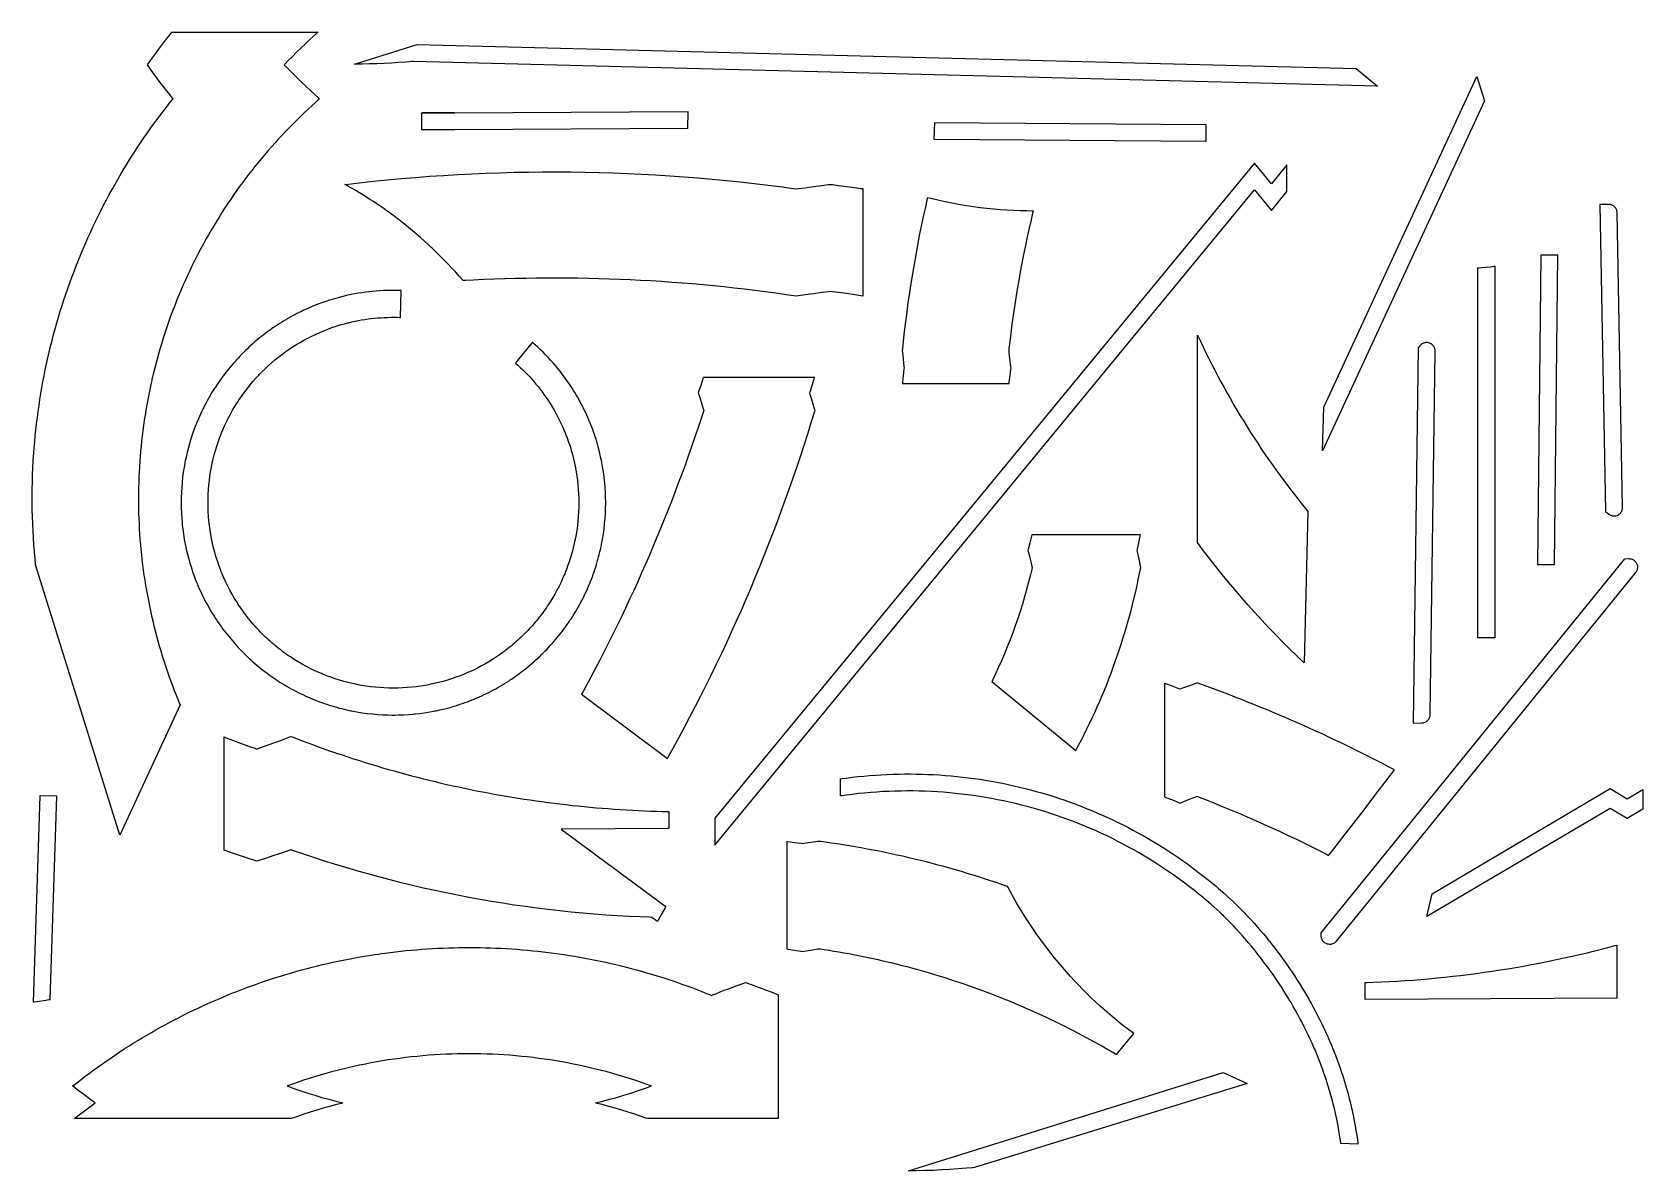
# Model space of a CAD drawing. Extents: x 0 to 1075, y 0 to 1633.
# Drawn here: x 0 to 1074, y 0 to 759 of the extents above; entities that cross this region are included whole.
import ezdxf

# ---------------------------------------------------------------- set-up
doc = ezdxf.new("R2010")
doc.units = 0
doc.layers.get('0').update_dxf_attribs({"linetype": 'CONTINUOUS'})

msp = doc.modelspace()

# ---------------------------------------------------------------- linework, layer by layer
at = {"color": 0}
for points in [[(190.725, 759.376), (189.992, 758.728), (187.806, 756.769), (184.914, 754.131), (182.053, 751.46), (179.222, 748.758), (176.421, 746.026), (173.649, 743.262), (170.908, 740.468), (168.872, 738.353), (168.199, 737.643), (168.903, 736.901), (171.033, 734.69), (173.901, 731.771), (176.803, 728.885), (179.737, 726.032), (182.704, 723.214), (185.704, 720.431), (188.736, 717.681), (191.031, 715.64), (191.8, 714.967), (191.143, 714.392), (189.186, 712.654), (186.597, 710.319), (184.033, 707.96), (181.494, 705.578), (178.982, 703.172), (176.493, 700.744), (174.031, 698.293), (171.594, 695.819), (169.183, 693.322), (166.797, 690.804), (164.439, 688.264), (162.106, 685.703), (159.799, 683.119), (157.518, 680.514), (155.264, 677.889), (153.036, 675.243), (150.836, 672.575), (148.661, 669.887), (146.515, 667.181), (144.396, 664.453), (142.303, 661.706), (140.237, 658.938), (138.201, 656.151), (136.191, 653.346), (134.209, 650.522), (132.255, 647.679), (130.329, 644.817), (128.431, 641.938), (126.561, 639.039), (124.72, 636.124), (122.907, 633.19), (121.123, 630.239), (119.368, 627.271), (117.642, 624.286), (115.945, 621.285), (114.277, 618.265), (112.638, 615.231), (111.029, 612.181), (109.449, 609.113), (107.899, 606.031), (106.379, 602.932), (104.889, 599.818), (103.428, 596.69), (101.998, 593.547), (100.599, 590.389), (99.2294, 587.215), (97.8908, 584.029), (96.5828, 580.828), (95.3057, 577.614), (94.0596, 574.385), (92.8444, 571.143), (91.6607, 567.889), (90.5081, 564.621), (89.3871, 561.34), (88.2976, 558.047), (87.2399, 554.742), (86.214, 551.425), (85.22, 548.094), (84.2582, 544.754), (83.3286, 541.401), (82.4315, 538.037), (81.5667, 534.662), (80.7346, 531.276), (80.131, 528.731), (79.9353, 527.881), (79.7396, 527.031), (79.1693, 524.476), (78.4375, 521.068), (77.7397, 517.654), (77.0761, 514.238), (76.4464, 510.815), (75.8507, 507.39), (75.289, 503.961), (74.7613, 500.529), (74.2675, 497.093), (73.8076, 493.656), (73.3817, 490.215), (72.9896, 486.772), (72.6313, 483.328), (72.3069, 479.881), (72.0162, 476.432), (71.7594, 472.983), (71.5365, 469.532), (71.3472, 466.081), (71.1915, 462.629), (71.0697, 459.176), (70.9815, 455.725), (70.9271, 452.272), (70.9063, 448.821), (70.9189, 445.369), (70.9653, 441.919), (71.0451, 438.471), (71.1586, 435.024), (71.3057, 431.578), (71.4861, 428.133), (71.7001, 424.692), (71.9476, 421.251), (72.2286, 417.815), (72.5429, 414.382), (72.8907, 410.951), (73.2718, 407.524), (73.6864, 404.1), (74.1342, 400.681), (74.6154, 397.264), (75.1299, 393.853), (75.6776, 390.446), (76.2586, 387.044), (76.8728, 383.647), (77.5203, 380.257), (78.201, 376.871), (78.9147, 373.49), (79.6617, 370.117), (80.4418, 366.75), (81.255, 363.389), (82.1013, 360.035), (82.9806, 356.688), (83.8929, 353.349), (84.8383, 350.017), (85.8167, 346.693), (86.8282, 343.376), (87.8725, 340.069), (88.9497, 336.769), (90.0599, 333.479), (91.2029, 330.199), (92.3789, 326.926), (93.5876, 323.664), (94.8293, 320.411), (96.1038, 317.169), (97.411, 313.938), (98.4119, 311.519), (98.751, 310.715), (58.5781, 223.888), (2.4127, 403.543), (2.2896, 404.703), (1.9459, 408.186), (1.5301, 412.833), (1.1654, 417.483), (0.8518, 422.136), (0.5892, 426.793), (0.3778, 431.451), (0.2175, 436.111), (0.1083, 440.772), (0.0502, 445.435), (0.0433, 450.097), (0.0875, 454.76), (0.1828, 459.422), (0.3293, 464.085), (0.5269, 468.744), (0.7757, 473.404), (0.9943, 476.897), (1.0757, 478.061), (1.1466, 479.075), (1.3788, 482.117), (1.7205, 486.168), (2.1005, 490.211), (2.5189, 494.25), (2.9756, 498.281), (3.4703, 502.304), (4.0031, 506.321), (4.5737, 510.331), (5.1822, 514.331), (5.8284, 518.325), (6.5123, 522.31), (7.2337, 526.286), (7.9925, 530.253), (8.7885, 534.213), (9.6219, 538.161), (10.4923, 542.101), (11.3997, 546.031), (12.3441, 549.95), (13.3254, 553.86), (14.3432, 557.758), (15.3978, 561.646), (16.4889, 565.524), (17.6164, 569.389), (18.7803, 573.243), (19.9803, 577.085), (21.2165, 580.915), (22.4886, 584.732), (23.7968, 588.537), (25.1407, 592.329), (26.5204, 596.108), (27.9357, 599.874), (29.3865, 603.626), (30.8728, 607.364), (32.3943, 611.088), (33.9511, 614.797), (35.5431, 618.493), (37.17, 622.172), (38.8319, 625.838), (40.5286, 629.486), (42.2601, 633.121), (44.0261, 636.738), (45.8268, 640.339), (47.6618, 643.925), (49.5311, 647.493), (51.4347, 651.044), (53.3725, 654.579), (55.3443, 658.096), (57.35, 661.594), (59.3894, 665.076), (61.4626, 668.539), (63.5696, 671.983), (65.71, 675.41), (67.8837, 678.817), (70.091, 682.204), (72.3314, 685.572), (74.6049, 688.921), (76.9115, 692.249), (79.251, 695.557), (81.6233, 698.844), (84.0283, 702.111), (86.4661, 705.357), (88.9364, 708.582), (91.439, 711.785), (93.3365, 714.174), (93.974, 714.967), (93.4182, 715.657), (91.7624, 717.739), (89.5742, 720.528), (87.4092, 723.336), (85.2679, 726.162), (83.1501, 729.007), (81.0561, 731.868), (78.9861, 734.747), (77.4485, 736.917), (76.94, 737.643), (77.4267, 738.339), (78.8982, 740.417), (80.8785, 743.174), (82.8804, 745.915), (84.9044, 748.639), (86.95, 751.349), (89.0171, 754.04), (91.1058, 756.717), (92.6858, 758.713), (93.216, 759.376), (190.725, 759.376)], [(256.838, 751.157), (883.215, 735.143), (897.429, 723.438), (254.432, 739.876), (253.207, 739.765), (249.532, 739.458), (244.629, 739.097), (239.722, 738.794), (234.813, 738.547), (229.9, 738.356), (224.986, 738.222), (220.069, 738.146), (216.382, 738.124), (215.153, 738.125), (256.838, 751.157)], [(861.811, 509.349), (963.796, 729.774), (968.793, 713.574), (860.79, 480.139), (861.811, 509.349)], [(270.519, 694.331), (260.007, 694.276), (260.007, 705.615), (270.401, 705.669), (281.74, 705.611), (281.794, 705.611), (281.794, 705.611), (437.394, 706.419), (437.272, 695.079), (281.794, 694.272), (281.794, 694.271), (270.401, 694.331), (270.519, 694.331)], [(281.681, 705.611), (270.342, 705.669), (270.401, 705.669), (260.067, 705.615)], [(602.182, 699.113), (782.918, 697.758), (782.918, 686.419), (601.803, 687.776), (602.182, 699.113)], [(554.246, 583.439), (552.889, 583.643), (548.818, 584.238), (543.386, 585.007), (537.951, 585.75), (533.874, 586.29), (532.512, 586.465), (531.093, 586.282), (526.838, 585.718), (521.165, 584.942), (515.499, 584.135), (511.251, 583.511), (509.836, 583.297), (508.111, 583.557), (502.936, 584.313), (496.032, 585.283), (489.122, 586.21), (482.207, 587.092), (475.289, 587.929), (468.365, 588.722), (461.438, 589.471), (454.506, 590.175), (447.569, 590.835), (440.631, 591.45), (433.688, 592.019), (426.742, 592.546), (419.793, 593.028), (412.842, 593.464), (405.888, 593.856), (398.931, 594.204), (391.972, 594.507), (385.013, 594.765), (378.05, 594.979), (371.086, 595.149), (364.122, 595.272), (357.157, 595.353), (350.19, 595.387), (343.224, 595.378), (336.256, 595.324), (329.289, 595.225), (322.321, 595.082), (315.354, 594.893), (308.388, 594.66), (301.421, 594.383), (294.456, 594.06), (289.233, 593.79), (287.492, 593.693), (286.883, 594.401), (285.042, 596.508), (282.554, 599.292), (280.032, 602.042), (277.475, 604.758), (274.883, 607.443), (272.257, 610.094), (269.597, 612.713), (267.581, 614.654), (266.903, 615.294), (266.268, 615.896), (264.35, 617.682), (261.767, 620.039), (259.156, 622.363), (256.517, 624.654), (253.85, 626.914), (251.156, 629.139), (248.433, 631.333), (246.375, 632.957), (245.685, 633.493), (245.138, 633.917), (243.486, 635.181), (241.274, 636.846), (239.044, 638.49), (236.799, 640.113), (234.539, 641.713), (232.263, 643.29), (229.972, 644.846), (227.667, 646.378), (225.346, 647.889), (223.01, 649.376), (220.661, 650.842), (218.296, 652.283), (215.918, 653.703), (213.525, 655.099), (211.119, 656.471), (209.306, 657.486), (208.699, 657.821), (211.044, 658.106), (218.085, 658.921), (227.476, 659.944), (236.875, 660.892), (246.278, 661.761), (255.686, 662.554), (265.097, 663.269), (274.514, 663.908), (283.935, 664.471), (293.357, 664.957), (302.782, 665.365), (312.21, 665.696), (321.639, 665.951), (331.069, 666.129), (340.5, 666.231), (349.932, 666.254), (359.362, 666.201), (368.793, 666.072), (378.222, 665.865), (387.649, 665.582), (397.074, 665.222), (406.496, 664.786), (415.915, 664.272), (425.332, 663.682), (434.743, 663.014), (444.15, 662.271), (453.553, 661.45), (462.95, 660.551), (472.34, 659.578), (481.725, 658.526), (491.103, 657.399), (500.474, 656.193), (507.496, 655.242), (509.836, 654.911), (511.251, 655.111), (515.5, 655.696), (521.167, 656.453), (526.838, 657.181), (531.094, 657.71), (532.512, 657.882), (533.872, 657.717), (537.951, 657.211), (543.386, 656.514), (548.817, 655.792), (552.889, 655.235), (554.246, 655.044), (554.246, 583.439)], [(837.136, 670.933), (826.743, 658.313), (815.404, 672.081), (455.521, 235.079), (455.521, 217.242), (815.404, 654.244), (826.743, 640.475), (837.136, 653.097), (837.136, 670.933)], [(651.806, 525.196), (651.901, 526.063), (652.399, 530.394), (652.921, 534.724), (653.029, 535.589), (652.911, 536.533), (652.343, 541.256), (651.804, 545.982), (651.701, 546.928), (651.863, 548.399), (652.368, 552.808), (653.082, 558.682), (653.843, 564.55), (654.651, 570.411), (655.507, 576.264), (656.411, 582.111), (657.361, 587.95), (658.358, 593.781), (659.403, 599.603), (660.494, 605.417), (661.632, 611.221), (662.818, 617.018), (664.05, 622.804), (665.329, 628.581), (666.656, 634.347), (667.679, 638.667), (668.028, 640.104), (666.91, 640.106), (663.557, 640.144), (659.089, 640.253), (654.625, 640.431), (650.165, 640.679), (645.711, 640.994), (641.264, 641.381), (636.824, 641.835), (632.39, 642.358), (627.967, 642.95), (623.551, 643.61), (619.147, 644.339), (614.754, 645.136), (610.372, 646.001), (606.003, 646.935), (601.647, 647.936), (598.389, 648.729), (597.307, 649.006), (596.94, 647.429), (595.868, 642.694), (594.481, 636.374), (593.144, 630.042), (591.86, 623.7), (590.626, 617.349), (589.444, 610.988), (588.314, 604.617), (587.233, 598.239), (586.206, 591.851), (585.228, 585.456), (584.303, 579.051), (583.429, 572.642), (582.607, 566.222), (581.838, 559.797), (581.118, 553.365), (580.611, 548.537), (580.451, 546.928), (580.546, 545.982), (581.036, 541.257), (581.554, 536.533), (581.661, 535.589), (581.563, 534.724), (581.086, 530.394), (580.633, 526.063), (580.546, 525.196), (651.806, 525.196)], [(1045.95, 644.574), (1049.69, 439.657), (1051.74, 437.996), (1051.84, 437.91), (1052.18, 437.675), (1052.64, 437.4), (1053.12, 437.169), (1053.62, 436.986), (1054.13, 436.851), (1054.66, 436.765), (1055.2, 436.729), (1055.6, 436.733), (1055.74, 436.743), (1055.87, 436.754), (1056.27, 436.81), (1056.8, 436.925), (1057.31, 437.09), (1057.8, 437.3), (1058.27, 437.557), (1058.71, 437.856), (1059.12, 438.197), (1059.41, 438.479), (1059.5, 438.579), (1059.6, 438.679), (1059.85, 438.996), (1060.15, 439.44), (1060.41, 439.908), (1060.62, 440.399), (1060.78, 440.906), (1060.9, 441.428), (1060.97, 441.96), (1060.98, 442.365), (1060.98, 442.5), (1057.4, 638.931), (1057.4, 639.068), (1057.36, 639.479), (1057.27, 640.017), (1057.13, 640.542), (1056.94, 641.05), (1056.71, 641.539), (1056.43, 642.003), (1056.1, 642.439), (1055.83, 642.749), (1055.73, 642.846), (1055.63, 642.942), (1055.32, 643.214), (1054.88, 643.539), (1054.42, 643.819), (1053.93, 644.053), (1053.42, 644.239), (1052.89, 644.375), (1052.35, 644.461), (1051.94, 644.493), (1051.81, 644.496), (1045.95, 644.574)], [(975.738, 355.429), (964.399, 355.429), (964.399, 602.179), (965.108, 602.236), (967.238, 602.424), (970.074, 602.697), (972.907, 602.999), (975.031, 603.242), (975.738, 603.326), (975.738, 355.429)], [(1015.58, 404.326), (1017.81, 610.779), (1006.47, 610.779), (1004.24, 404.365), (1015.58, 404.326)], [(322.374, 538.786), (322.785, 538.426), (324.008, 537.332), (325.617, 535.85), (327.199, 534.342), (328.751, 532.806), (330.278, 531.243), (331.775, 529.654), (333.244, 528.04), (334.686, 526.4), (336.097, 524.735), (337.479, 523.044), (338.832, 521.331), (340.154, 519.592), (341.446, 517.831), (342.707, 516.044), (343.936, 514.238), (344.84, 512.867), (345.135, 512.407), (345.532, 511.789), (346.693, 509.917), (348.19, 507.39), (349.628, 504.829), (351.003, 502.236), (352.315, 499.611), (353.564, 496.954), (354.75, 494.268), (355.6, 492.235), (355.872, 491.553), (356.144, 490.872), (356.926, 488.821), (357.914, 486.065), (358.836, 483.287), (359.69, 480.49), (360.478, 477.672), (361.199, 474.836), (361.85, 471.983), (362.297, 469.833), (362.435, 469.114), (362.574, 468.387), (362.957, 466.201), (363.41, 463.278), (363.792, 460.346), (364.106, 457.406), (364.35, 454.458), (364.525, 451.507), (364.629, 448.55), (364.665, 446.331), (364.665, 445.592), (364.665, 444.828), (364.628, 442.537), (364.515, 439.487), (364.329, 436.442), (364.069, 433.403), (363.735, 430.369), (363.328, 427.346), (362.846, 424.332), (362.438, 422.078), (362.29, 421.328), (362.143, 420.588), (361.668, 418.371), (360.972, 415.432), (360.206, 412.511), (359.368, 409.61), (358.458, 406.731), (357.478, 403.875), (356.426, 401.043), (355.594, 398.935), (355.306, 398.236), (355.017, 397.536), (354.112, 395.45), (352.851, 392.694), (351.524, 389.971), (350.129, 387.282), (348.668, 384.628), (347.143, 382.011), (345.553, 379.431), (344.321, 377.519), (343.899, 376.889), (343.688, 376.574), (343.046, 375.629), (342.176, 374.381), (341.293, 373.142), (340.394, 371.915), (339.481, 370.7), (338.553, 369.494), (337.61, 368.303), (336.653, 367.121), (335.681, 365.951), (334.694, 364.794), (333.694, 363.65), (332.681, 362.517), (331.651, 361.396), (330.61, 360.287), (329.553, 359.192), (328.753, 358.379), (328.483, 358.11), (328.215, 357.84), (327.401, 357.04), (326.306, 355.985), (325.197, 354.942), (324.076, 353.914), (322.943, 352.9), (321.799, 351.899), (320.642, 350.912), (319.472, 349.942), (318.29, 348.983), (317.099, 348.042), (315.893, 347.112), (314.678, 346.199), (313.451, 345.3), (312.213, 344.417), (310.964, 343.549), (310.019, 342.906), (309.703, 342.694), (309.074, 342.274), (307.162, 341.042), (304.582, 339.451), (301.964, 337.925), (299.31, 336.465), (296.621, 335.071), (293.899, 333.743), (291.143, 332.482), (289.056, 331.578), (288.356, 331.287), (287.657, 330.999), (285.549, 330.167), (282.717, 329.117), (279.861, 328.136), (276.982, 327.226), (274.082, 326.389), (271.161, 325.622), (268.221, 324.926), (266.004, 324.451), (265.264, 324.304), (264.515, 324.157), (262.261, 323.749), (259.247, 323.268), (256.224, 322.86), (253.19, 322.525), (250.15, 322.265), (247.106, 322.079), (244.054, 321.967), (241.765, 321.931), (241.001, 321.931), (240.237, 321.931), (237.947, 321.967), (234.897, 322.079), (231.851, 322.265), (228.811, 322.525), (225.779, 322.86), (222.756, 323.267), (219.74, 323.749), (217.487, 324.157), (216.737, 324.304), (215.997, 324.451), (213.781, 324.926), (210.842, 325.622), (207.921, 326.389), (205.019, 327.226), (202.14, 328.136), (199.285, 329.117), (196.453, 330.167), (194.344, 330.999), (193.646, 331.287), (192.946, 331.578), (190.858, 332.482), (188.103, 333.743), (185.381, 335.071), (182.692, 336.465), (180.038, 337.925), (177.419, 339.451), (174.84, 341.04), (172.929, 342.274), (172.299, 342.694), (171.982, 342.907), (171.036, 343.55), (169.783, 344.421), (168.543, 345.306), (167.315, 346.206), (166.099, 347.121), (164.893, 348.049), (163.7, 348.993), (162.518, 349.95), (161.35, 350.922), (160.193, 351.908), (159.049, 352.907), (157.917, 353.921), (156.799, 354.947), (155.692, 355.989), (154.599, 357.042), (153.518, 358.11), (152.451, 359.19), (151.397, 360.283), (150.357, 361.389), (149.329, 362.508), (148.317, 363.64), (147.317, 364.785), (146.331, 365.942), (145.358, 367.11), (144.401, 368.292), (143.458, 369.485), (142.529, 370.689), (141.614, 371.907), (140.714, 373.135), (139.829, 374.375), (138.958, 375.626), (138.315, 376.572), (138.103, 376.89), (137.682, 377.519), (136.449, 379.431), (134.859, 382.011), (133.334, 384.629), (131.873, 387.282), (130.479, 389.971), (129.151, 392.694), (127.889, 395.45), (126.986, 397.537), (126.696, 398.237), (126.407, 398.935), (125.575, 401.043), (124.524, 403.875), (123.544, 406.732), (122.635, 409.611), (121.796, 412.511), (121.029, 415.432), (120.335, 418.372), (119.859, 420.588), (119.712, 421.329), (119.564, 422.078), (119.157, 424.332), (118.675, 427.346), (118.267, 430.369), (117.933, 433.403), (117.673, 436.442), (117.487, 439.487), (117.375, 442.537), (117.338, 444.828), (117.338, 445.592), (117.338, 446.329), (117.373, 448.543), (117.477, 451.492), (117.651, 454.435), (117.894, 457.375), (118.206, 460.307), (118.587, 463.232), (119.037, 466.147), (119.417, 468.328), (119.556, 469.053), (119.693, 469.769), (120.137, 471.915), (120.786, 474.761), (121.503, 477.59), (122.286, 480.4), (123.136, 483.192), (124.053, 485.963), (125.035, 488.711), (125.813, 490.76), (126.084, 491.438), (126.355, 492.118), (127.2, 494.146), (128.38, 496.828), (129.623, 499.478), (130.929, 502.099), (132.297, 504.688), (133.726, 507.243), (135.217, 509.764), (136.372, 511.633), (136.767, 512.25), (137.163, 512.869), (138.382, 514.708), (140.054, 517.126), (141.783, 519.504), (143.568, 521.84), (145.407, 524.132), (147.3, 526.381), (149.246, 528.583), (150.739, 530.208), (151.246, 530.742), (151.751, 531.275), (153.294, 532.851), (155.393, 534.91), (157.538, 536.918), (159.731, 538.875), (161.968, 540.779), (164.25, 542.631), (166.576, 544.428), (168.349, 545.74), (168.946, 546.169), (169.542, 546.596), (171.347, 547.849), (173.788, 549.469), (176.265, 551.032), (178.778, 552.536), (181.326, 553.978), (183.908, 555.361), (186.524, 556.681), (188.506, 557.633), (189.171, 557.94), (189.835, 558.246), (191.843, 559.133), (194.542, 560.262), (197.265, 561.326), (200.014, 562.325), (202.785, 563.257), (205.578, 564.124), (208.392, 564.924), (210.514, 565.482), (211.225, 565.657), (211.754, 565.787), (213.35, 566.16), (215.483, 566.625), (217.622, 567.053), (219.768, 567.443), (221.921, 567.794), (224.078, 568.108), (226.24, 568.385), (228.406, 568.624), (230.576, 568.824), (232.75, 568.985), (234.926, 569.108), (237.106, 569.194), (239.286, 569.242), (241.468, 569.251), (243.651, 569.222), (245.289, 569.176), (245.835, 569.154), (246.293, 587.104), (245.692, 587.126), (243.888, 587.175), (241.483, 587.206), (239.079, 587.194), (236.678, 587.143), (234.278, 587.05), (231.879, 586.917), (229.485, 586.743), (227.093, 586.529), (224.706, 586.274), (222.322, 585.979), (219.944, 585.643), (217.572, 585.267), (215.206, 584.85), (212.846, 584.393), (210.493, 583.896), (208.732, 583.497), (208.147, 583.358), (207.326, 583.162), (204.872, 582.537), (201.621, 581.637), (198.392, 580.661), (195.188, 579.607), (192.01, 578.475), (188.86, 577.268), (185.739, 575.985), (183.417, 574.976), (182.647, 574.626), (182.264, 574.453), (181.115, 573.921), (179.592, 573.196), (178.078, 572.453), (176.572, 571.693), (175.076, 570.915), (173.59, 570.119), (172.114, 569.306), (170.647, 568.475), (169.19, 567.626), (167.743, 566.761), (166.307, 565.878), (164.882, 564.978), (163.467, 564.06), (162.063, 563.126), (160.669, 562.175), (159.631, 561.451), (159.286, 561.207), (158.94, 560.963), (157.91, 560.218), (156.544, 559.214), (155.192, 558.193), (153.851, 557.156), (152.524, 556.104), (151.208, 555.036), (149.906, 553.953), (148.617, 552.854), (147.34, 551.74), (146.078, 550.611), (144.828, 549.467), (143.592, 548.308), (142.369, 547.135), (141.161, 545.946), (139.967, 544.743), (139.079, 543.833), (138.786, 543.526), (138.493, 543.221), (137.62, 542.296), (136.468, 541.05), (135.332, 539.792), (134.211, 538.521), (133.106, 537.236), (132.015, 535.939), (130.941, 534.629), (129.882, 533.306), (128.838, 531.971), (127.811, 530.624), (126.8, 529.264), (125.804, 527.892), (124.825, 526.508), (123.863, 525.113), (122.917, 523.706), (122.217, 522.643), (121.987, 522.286), (121.758, 521.933), (121.079, 520.865), (120.189, 519.433), (119.316, 517.99), (118.46, 516.537), (117.622, 515.076), (116.802, 513.604), (115.999, 512.122), (115.214, 510.631), (114.447, 509.131), (113.697, 507.621), (112.966, 506.103), (112.253, 504.575), (111.558, 503.039), (110.882, 501.494), (110.223, 499.943), (109.741, 498.772), (109.583, 498.382), (109.268, 497.6), (108.361, 495.24), (107.216, 492.072), (106.147, 488.879), (105.155, 485.661), (104.241, 482.419), (103.404, 479.157), (102.647, 475.875), (102.127, 473.401), (101.968, 472.574), (101.807, 471.74), (101.363, 469.233), (100.839, 465.881), (100.396, 462.517), (100.032, 459.144), (99.7493, 455.764), (99.5471, 452.378), (99.4257, 448.986), (99.3851, 446.44), (99.3851, 445.592), (99.3851, 444.719), (99.4278, 442.101), (99.5554, 438.614), (99.7681, 435.131), (99.9807, 432.522), (100.066, 431.653), (100.15, 430.792), (100.445, 428.213), (100.909, 424.782), (101.457, 421.364), (101.921, 418.808), (102.09, 417.96), (102.259, 417.107), (102.808, 414.56), (103.61, 411.179), (104.496, 407.819), (105.212, 405.314), (105.465, 404.483), (105.591, 404.067), (105.98, 402.824), (106.516, 401.169), (107.072, 399.524), (107.649, 397.885), (108.246, 396.251), (108.863, 394.628), (109.5, 393.01), (109.99, 391.803), (110.157, 391.401), (110.323, 391), (110.832, 389.804), (111.527, 388.215), (112.24, 386.636), (112.973, 385.065), (113.726, 383.504), (114.497, 381.953), (115.287, 380.411), (116.096, 378.879), (116.924, 377.358), (117.77, 375.846), (118.635, 374.344), (119.518, 372.854), (120.42, 371.375), (121.34, 369.906), (122.278, 368.447), (122.993, 367.361), (123.234, 367), (123.477, 366.638), (124.215, 365.554), (125.214, 364.122), (126.229, 362.701), (127.261, 361.296), (128.31, 359.901), (129.375, 358.522), (130.456, 357.156), (131.554, 355.803), (132.668, 354.465), (133.798, 353.14), (134.943, 351.829), (136.104, 350.533), (137.281, 349.251), (138.473, 347.985), (139.681, 346.732), (140.904, 345.494), (142.142, 344.272), (143.393, 343.064), (144.661, 341.872), (145.943, 340.696), (147.239, 339.535), (148.549, 338.389), (149.874, 337.258), (151.212, 336.144), (152.565, 335.047), (153.932, 333.965), (155.311, 332.901), (156.704, 331.853), (158.111, 330.819), (159.531, 329.806), (160.964, 328.807), (162.047, 328.068), (162.41, 327.825), (162.771, 327.585), (163.857, 326.869), (165.315, 325.931), (166.783, 325.011), (168.264, 324.11), (169.754, 323.226), (171.256, 322.361), (172.768, 321.515), (174.289, 320.688), (175.821, 319.879), (177.362, 319.089), (178.914, 318.317), (180.475, 317.565), (182.046, 316.832), (183.625, 316.118), (185.214, 315.424), (186.41, 314.915), (186.811, 314.749), (187.211, 314.582), (188.415, 314.093), (190.026, 313.458), (191.646, 312.843), (193.272, 312.249), (194.906, 311.674), (196.546, 311.119), (198.192, 310.586), (199.844, 310.072), (201.504, 309.579), (203.169, 309.107), (204.84, 308.656), (206.517, 308.224), (208.2, 307.814), (209.886, 307.424), (211.579, 307.054), (212.851, 306.79), (213.276, 306.706), (214.132, 306.536), (216.707, 306.068), (220.151, 305.514), (223.607, 305.044), (227.072, 304.661), (230.546, 304.362), (234.026, 304.149), (237.513, 304.019), (240.129, 303.978), (241.001, 303.978), (241.874, 303.978), (244.492, 304.019), (247.979, 304.147), (251.463, 304.36), (254.071, 304.572), (254.939, 304.658), (255.801, 304.742), (258.381, 305.037), (261.811, 305.501), (265.229, 306.05), (267.785, 306.514), (268.633, 306.682), (269.486, 306.851), (272.033, 307.4), (275.414, 308.203), (278.772, 309.089), (281.279, 309.804), (282.11, 310.057), (282.525, 310.183), (283.769, 310.572), (285.422, 311.108), (287.069, 311.664), (288.708, 312.24), (290.34, 312.838), (291.965, 313.454), (293.582, 314.092), (294.79, 314.582), (295.192, 314.749), (295.592, 314.915), (296.789, 315.424), (298.378, 316.118), (299.957, 316.832), (301.526, 317.565), (303.088, 318.318), (304.639, 319.089), (306.181, 319.879), (307.713, 320.688), (309.235, 321.515), (310.746, 322.362), (312.247, 323.226), (313.739, 324.11), (315.218, 325.011), (316.688, 325.932), (318.146, 326.869), (319.232, 327.585), (319.592, 327.826), (319.954, 328.068), (321.035, 328.804), (322.465, 329.801), (323.883, 330.815), (325.287, 331.844), (326.679, 332.893), (328.058, 333.957), (329.425, 335.037), (330.776, 336.135), (332.115, 337.249), (333.442, 338.379), (334.753, 339.525), (336.05, 340.688), (337.333, 341.865), (338.603, 343.06), (339.858, 344.269), (340.79, 345.186), (341.099, 345.494), (341.407, 345.803), (342.324, 346.735), (343.533, 347.99), (344.728, 349.26), (345.906, 350.543), (347.068, 351.84), (348.215, 353.153), (349.344, 354.478), (350.458, 355.817), (351.557, 357.169), (352.638, 358.535), (353.701, 359.914), (354.749, 361.306), (355.779, 362.711), (356.793, 364.128), (357.789, 365.558), (358.526, 366.639), (358.768, 367.001), (359.01, 367.361), (359.725, 368.447), (360.662, 369.906), (361.582, 371.375), (362.485, 372.854), (363.368, 374.346), (364.232, 375.847), (365.079, 377.358), (365.907, 378.881), (366.715, 380.411), (367.506, 381.954), (368.276, 383.506), (369.029, 385.065), (369.763, 386.636), (370.476, 388.215), (371.171, 389.804), (371.679, 391.001), (371.846, 391.401), (372.013, 391.801), (372.501, 393.006), (373.136, 394.617), (373.75, 396.236), (374.346, 397.862), (374.919, 399.496), (375.474, 401.136), (376.008, 402.782), (376.521, 404.435), (377.014, 406.094), (377.487, 407.76), (377.939, 409.431), (378.371, 411.107), (378.781, 412.79), (379.171, 414.478), (379.54, 416.169), (379.804, 417.442), (379.889, 417.867), (380.058, 418.722), (380.526, 421.297), (381.081, 424.742), (381.55, 428.197), (381.933, 431.662), (382.232, 435.136), (382.446, 438.617), (382.575, 442.101), (382.617, 444.719), (382.617, 445.592), (382.617, 446.454), (382.576, 449.042), (382.451, 452.489), (382.243, 455.932), (382.036, 458.511), (381.953, 459.369), (381.869, 460.221), (381.582, 462.772), (381.128, 466.164), (380.593, 469.543), (380.139, 472.071), (379.975, 472.91), (379.81, 473.753), (379.272, 476.272), (378.489, 479.617), (377.622, 482.939), (376.922, 485.419), (376.676, 486.242), (376.553, 486.653), (376.172, 487.883), (375.649, 489.519), (375.106, 491.15), (374.542, 492.772), (373.958, 494.387), (373.356, 495.996), (372.732, 497.597), (372.253, 498.793), (372.09, 499.19), (371.928, 499.588), (371.429, 500.772), (370.75, 502.346), (370.053, 503.911), (369.336, 505.467), (368.6, 507.014), (367.846, 508.551), (367.074, 510.079), (366.282, 511.597), (365.472, 513.107), (364.644, 514.606), (363.799, 516.094), (362.935, 517.574), (362.053, 519.042), (361.153, 520.5), (360.235, 521.947), (359.535, 523.026), (359.299, 523.383), (358.964, 523.892), (357.94, 525.406), (356.547, 527.401), (355.121, 529.374), (353.662, 531.321), (352.171, 533.242), (350.647, 535.136), (349.093, 537.006), (347.506, 538.847), (345.888, 540.661), (344.239, 542.447), (342.56, 544.206), (340.851, 545.936), (339.112, 547.637), (337.343, 549.31), (335.546, 550.951), (334.181, 552.164), (333.721, 552.564), (322.374, 538.786)], [(777.499, 557.353), (777.954, 556.363), (779.335, 553.404), (781.201, 549.471), (783.1, 545.554), (785.029, 541.654), (786.989, 537.769), (788.979, 533.901), (791, 530.05), (793.051, 526.217), (795.133, 522.399), (797.246, 518.599), (799.387, 514.817), (801.56, 511.051), (803.762, 507.304), (805.994, 503.575), (808.256, 499.863), (810.547, 496.171), (812.868, 492.496), (815.218, 488.839), (817.597, 485.203), (820.006, 481.585), (822.443, 477.985), (824.91, 474.406), (827.404, 470.844), (829.929, 467.304), (832.481, 463.783), (835.063, 460.283), (837.671, 456.803), (840.308, 453.343), (842.975, 449.903), (845.668, 446.485), (848.39, 443.088), (850.449, 440.551), (851.139, 439.71), (848.557, 338.696), (847.339, 339.85), (843.711, 343.339), (838.918, 348.033), (834.178, 352.779), (829.49, 357.576), (824.856, 362.424), (820.274, 367.319), (815.747, 372.267), (811.275, 377.261), (806.857, 382.306), (802.494, 387.397), (798.186, 392.537), (793.936, 397.724), (789.74, 402.957), (785.603, 408.237), (781.522, 413.563), (778.497, 417.586), (777.499, 418.933), (777.499, 557.353)], [(924.619, 548.776), (921.268, 298.596), (927.119, 298.701), (927.257, 298.704), (927.668, 298.739), (928.207, 298.828), (928.732, 298.967), (929.24, 299.156), (929.728, 299.392), (930.192, 299.674), (930.629, 300.001), (930.938, 300.274), (931.035, 300.371), (931.132, 300.468), (931.403, 300.779), (931.728, 301.218), (932.008, 301.683), (932.242, 302.172), (932.428, 302.682), (932.565, 303.207), (932.651, 303.746), (932.683, 304.157), (932.685, 304.294), (935.928, 546.653), (935.931, 546.8), (935.906, 547.242), (935.822, 547.821), (935.681, 548.385), (935.483, 548.931), (935.231, 549.453), (934.926, 549.947), (934.569, 550.411), (934.271, 550.738), (934.164, 550.839), (934.057, 550.94), (933.717, 551.222), (933.235, 551.554), (932.725, 551.833), (932.19, 552.058), (931.636, 552.228), (931.065, 552.34), (930.483, 552.393), (930.04, 552.396), (929.893, 552.386), (929.747, 552.376), (929.308, 552.318), (928.738, 552.19), (928.186, 552.006), (927.658, 551.765), (927.157, 551.474), (926.688, 551.131), (926.253, 550.739), (925.95, 550.417), (925.858, 550.301), (924.619, 548.776)], [(447.758, 529.025), (447.479, 528.157), (446.065, 523.824), (444.635, 519.496), (444.346, 518.632), (444.661, 517.688), (446.221, 512.967), (447.758, 508.239), (448.064, 507.293), (447.568, 505.756), (446.067, 501.149), (444.032, 495.015), (441.963, 488.897), (439.857, 482.79), (437.715, 476.699), (435.537, 470.619), (433.324, 464.553), (431.074, 458.501), (428.789, 452.463), (426.467, 446.439), (424.111, 440.429), (421.718, 434.435), (419.29, 428.453), (416.828, 422.487), (414.329, 416.536), (411.796, 410.599), (409.226, 404.678), (406.622, 398.772), (403.983, 392.882), (401.308, 387.007), (398.6, 381.147), (395.856, 375.304), (393.076, 369.478), (390.263, 363.667), (387.415, 357.872), (384.532, 352.094), (381.614, 346.333), (378.662, 340.59), (375.676, 334.862), (372.656, 329.153), (369.601, 323.46), (367.287, 319.201), (366.511, 317.785), (423.804, 274.964), (424.769, 276.689), (427.642, 281.878), (431.431, 288.818), (435.172, 295.782), (438.867, 302.771), (442.511, 309.783), (446.108, 316.819), (449.657, 323.879), (453.156, 330.963), (456.607, 338.068), (460.008, 345.197), (463.361, 352.349), (466.665, 359.524), (469.921, 366.719), (473.126, 373.938), (476.282, 381.176), (479.389, 388.438), (482.446, 395.718), (485.453, 403.021), (488.41, 410.344), (491.318, 417.688), (494.175, 425.05), (496.982, 432.433), (499.739, 439.835), (502.446, 447.257), (505.101, 454.697), (507.708, 462.157), (510.262, 469.635), (512.767, 477.131), (515.219, 484.646), (517.622, 492.178), (519.974, 499.726), (521.704, 505.399), (522.274, 507.293), (521.989, 508.239), (520.554, 512.967), (519.1, 517.688), (518.806, 518.632), (519.075, 519.496), (520.41, 523.825), (521.728, 528.158), (521.989, 529.025), (447.758, 529.025)], [(666.94, 424.05), (666.738, 423.181), (665.685, 418.843), (664.579, 414.518), (664.35, 413.656), (664.537, 412.95), (665.088, 410.831), (665.801, 407.999), (666.492, 405.16), (666.994, 403.029), (667.158, 402.317), (666.875, 401.086), (665.99, 397.401), (664.751, 392.506), (663.443, 387.629), (662.067, 382.772), (660.621, 377.938), (659.107, 373.124), (657.525, 368.333), (655.875, 363.565), (654.157, 358.821), (652.371, 354.103), (650.518, 349.408), (648.599, 344.742), (646.613, 340.101), (644.56, 335.487), (642.44, 330.903), (640.81, 327.482), (640.256, 326.347), (696.235, 280.247), (696.718, 281.143), (698.149, 283.84), (700.026, 287.45), (701.868, 291.078), (703.676, 294.721), (705.447, 298.381), (707.185, 302.056), (708.885, 305.746), (710.55, 309.453), (712.179, 313.174), (713.772, 316.91), (715.331, 320.661), (716.851, 324.425), (718.336, 328.204), (719.786, 331.997), (721.199, 335.803), (722.575, 339.622), (723.914, 343.454), (725.217, 347.3), (726.483, 351.157), (727.713, 355.026), (728.906, 358.908), (730.061, 362.801), (731.179, 366.707), (732.261, 370.622), (733.306, 374.549), (734.311, 378.486), (735.281, 382.433), (736.213, 386.392), (737.107, 390.358), (737.963, 394.336), (738.782, 398.322), (739.372, 401.317), (739.563, 402.317), (739.382, 403.264), (738.442, 407.994), (737.449, 412.714), (737.243, 413.656), (737.432, 414.519), (738.344, 418.846), (739.214, 423.181), (739.381, 424.05), (666.94, 424.05)], [(859.994, 158.694), (1062.57, 408.211), (1065.21, 408.26), (1065.34, 408.263), (1065.75, 408.244), (1066.28, 408.178), (1066.8, 408.061), (1067.31, 407.897), (1067.8, 407.686), (1068.27, 407.429), (1068.71, 407.128), (1069.03, 406.874), (1069.13, 406.783), (1069.23, 406.692), (1069.51, 406.4), (1069.85, 405.986), (1070.15, 405.543), (1070.41, 405.075), (1070.62, 404.586), (1070.78, 404.076), (1070.9, 403.553), (1070.95, 403.151), (1070.96, 403.017), (1070.97, 402.882), (1070.98, 402.476), (1070.94, 401.94), (1070.86, 401.414), (1070.72, 400.897), (1070.54, 400.397), (1070.31, 399.914), (1070.03, 399.454), (1069.8, 399.124), (1069.71, 399.018), (870.037, 153.076), (869.946, 152.962), (869.643, 152.639), (869.208, 152.247), (868.739, 151.906), (868.238, 151.612), (867.71, 151.374), (867.158, 151.189), (866.588, 151.061), (866.149, 151.003), (866.001, 150.993), (865.856, 150.983), (865.412, 150.985), (864.831, 151.039), (864.26, 151.15), (863.706, 151.319), (863.171, 151.546), (862.66, 151.825), (862.179, 152.157), (861.838, 152.439), (861.732, 152.54), (861.625, 152.642), (861.326, 152.968), (860.969, 153.431), (860.664, 153.926), (860.412, 154.449), (860.214, 154.994), (860.074, 155.558), (859.99, 156.138), (859.965, 156.579), (859.968, 156.726), (859.994, 158.694)], [(755.475, 249.378), (756.343, 249.04), (760.678, 247.338), (765.004, 245.612), (765.869, 245.265), (766.811, 245.644), (771.531, 247.524), (776.26, 249.378), (777.207, 249.744), (778.608, 249.201), (782.806, 247.554), (788.389, 245.328), (793.958, 243.065), (799.511, 240.767), (805.05, 238.432), (810.572, 236.061), (816.079, 233.654), (821.571, 231.211), (827.046, 228.733), (832.504, 226.218), (837.946, 223.668), (843.372, 221.083), (848.781, 218.462), (854.174, 215.807), (859.549, 213.115), (863.568, 211.074), (864.906, 210.388), (867.669, 213.939), (875.947, 224.601), (886.96, 238.835), (897.946, 253.089), (906.168, 263.794), (908.904, 267.365), (907.91, 267.893), (904.921, 269.465), (900.929, 271.546), (896.928, 273.608), (892.917, 275.653), (888.897, 277.678), (884.869, 279.686), (880.832, 281.675), (876.786, 283.646), (872.731, 285.597), (868.668, 287.532), (864.596, 289.446), (860.515, 291.343), (856.426, 293.221), (852.328, 295.081), (848.222, 296.922), (844.108, 298.744), (839.986, 300.547), (835.856, 302.332), (831.717, 304.099), (827.571, 305.846), (823.415, 307.575), (819.253, 309.285), (815.083, 310.975), (810.904, 312.647), (806.719, 314.3), (802.525, 315.935), (798.325, 317.55), (794.115, 319.146), (789.9, 320.724), (785.676, 322.282), (781.446, 323.821), (778.268, 324.964), (777.207, 325.34), (776.261, 325.004), (771.532, 323.3), (766.811, 321.574), (765.869, 321.225), (765.004, 321.544), (760.678, 323.129), (756.343, 324.694), (755.475, 325.004), (755.475, 249.378)], [(128.16, 289.34), (129.51, 288.815), (133.569, 287.26), (138.994, 285.222), (144.435, 283.228), (148.526, 281.758), (149.892, 281.275), (151.318, 281.779), (155.587, 283.314), (161.265, 285.399), (166.926, 287.531), (171.161, 289.158), (172.569, 289.71), (173.511, 289.342), (176.343, 288.247), (180.122, 286.806), (183.91, 285.385), (187.704, 283.986), (191.506, 282.608), (195.314, 281.251), (199.128, 279.917), (202.95, 278.603), (206.778, 277.31), (210.611, 276.039), (214.451, 274.789), (218.299, 273.561), (222.151, 272.354), (226.01, 271.168), (229.875, 270.004), (233.746, 268.861), (237.622, 267.74), (241.504, 266.642), (245.392, 265.563), (249.285, 264.507), (253.183, 263.471), (257.088, 262.458), (260.996, 261.467), (264.91, 260.496), (268.829, 259.547), (272.754, 258.621), (276.683, 257.715), (280.617, 256.832), (284.556, 255.969), (288.499, 255.129), (292.446, 254.311), (296.399, 253.514), (300.356, 252.739), (304.315, 251.986), (308.281, 251.254), (312.25, 250.544), (316.222, 249.857), (320.199, 249.192), (324.179, 248.547), (328.164, 247.925), (332.151, 247.325), (336.143, 246.747), (340.138, 246.19), (344.136, 245.657), (348.138, 245.144), (352.142, 244.654), (356.149, 244.186), (360.16, 243.739), (364.172, 243.315), (368.189, 242.912), (372.208, 242.533), (376.229, 242.175), (380.253, 241.839), (384.279, 241.525), (388.308, 241.235), (392.34, 240.965), (396.372, 240.718), (400.408, 240.493), (404.446, 240.29), (408.485, 240.11), (412.525, 239.951), (416.568, 239.815), (420.612, 239.703), (423.647, 239.631), (424.658, 239.611), (424.658, 228.272), (352.849, 227.849), (354.625, 226.544), (372.382, 213.489), (374.156, 212.182), (375.119, 211.472), (384.756, 204.367), (385.718, 203.656), (386.699, 202.932), (396.496, 195.692), (397.475, 194.967), (399.579, 193.41), (420.6, 177.818), (422.7, 176.257), (422.233, 175.422), (419.918, 171.247), (417.618, 167.063), (417.16, 166.224), (413.428, 169.013), (411.504, 169.075), (405.732, 169.296), (398.042, 169.653), (390.357, 170.083), (382.681, 170.587), (375.01, 171.165), (367.347, 171.817), (359.693, 172.54), (352.049, 173.337), (344.412, 174.207), (336.786, 175.15), (329.171, 176.165), (321.567, 177.254), (313.974, 178.414), (306.392, 179.647), (298.824, 180.953), (291.268, 182.332), (283.726, 183.782), (276.197, 185.304), (268.685, 186.897), (261.186, 188.564), (253.703, 190.301), (246.236, 192.111), (238.786, 193.993), (231.353, 195.946), (223.938, 197.969), (216.54, 200.065), (209.163, 202.232), (201.803, 204.469), (194.464, 206.778), (187.144, 209.158), (179.846, 211.608), (174.385, 213.49), (172.569, 214.129), (171.158, 213.633), (166.921, 212.167), (161.258, 210.244), (155.582, 208.365), (151.317, 206.982), (149.892, 206.528), (148.528, 206.964), (144.439, 208.288), (139, 210.086), (133.573, 211.922), (129.511, 213.325), (128.16, 213.799), (128.16, 289.34)], [(539.25, 261.429), (540.221, 261.568), (543.139, 261.964), (547.029, 262.45), (550.921, 262.889), (554.814, 263.278), (558.706, 263.619), (562.599, 263.914), (566.49, 264.16), (570.382, 264.357), (574.272, 264.507), (578.16, 264.61), (582.046, 264.664), (585.929, 264.672), (589.808, 264.632), (593.686, 264.544), (597.558, 264.411), (601.426, 264.229), (605.29, 264.001), (609.15, 263.726), (613.003, 263.404), (616.85, 263.036), (620.69, 262.622), (624.525, 262.161), (628.351, 261.653), (632.171, 261.1), (635.982, 260.5), (639.785, 259.854), (643.579, 259.162), (647.364, 258.426), (651.139, 257.643), (654.903, 256.814), (658.657, 255.94), (662.4, 255.022), (666.132, 254.057), (669.851, 253.047), (673.56, 251.993), (677.254, 250.894), (680.936, 249.75), (684.606, 248.561), (688.26, 247.328), (691.9, 246.05), (695.526, 244.728), (699.136, 243.361), (702.731, 241.95), (706.31, 240.494), (709.872, 238.996), (713.418, 237.454), (716.946, 235.868), (720.457, 234.237), (723.949, 232.564), (727.424, 230.847), (730.878, 229.086), (734.314, 227.283), (737.731, 225.436), (741.126, 223.547), (744.501, 221.614), (747.856, 219.639), (751.189, 217.621), (754.499, 215.56), (757.787, 213.457), (761.054, 211.313), (764.297, 209.124), (767.517, 206.894), (770.711, 204.622), (773.093, 202.892), (773.883, 202.308), (774.968, 201.497), (778.2, 199.035), (782.471, 195.704), (786.697, 192.314), (789.838, 189.736), (790.876, 188.867), (791.251, 188.553), (793.113, 186.965), (794.953, 185.353), (795.318, 185.026), (795.726, 184.663), (797.753, 182.821), (799.757, 180.956), (800.156, 180.578), (800.524, 180.231), (802.349, 178.475), (804.157, 176.701), (804.515, 176.344), (804.892, 175.969), (806.76, 174.082), (808.61, 172.178), (808.976, 171.794), (809.507, 171.24), (811.085, 169.568), (813.168, 167.319), (815.225, 165.047), (816.753, 163.329), (817.258, 162.753), (817.779, 162.158), (819.328, 160.365), (821.369, 157.957), (823.387, 155.526), (824.883, 153.69), (825.378, 153.075), (825.867, 152.468), (827.317, 150.636), (829.229, 148.178), (831.115, 145.699), (832.514, 143.828), (832.975, 143.2), (833.436, 142.574), (834.808, 140.685), (836.614, 138.151), (838.393, 135.598), (839.71, 133.672), (840.144, 133.027), (840.583, 132.377), (841.883, 130.418), (843.593, 127.79), (845.275, 125.145), (846.518, 123.149), (846.929, 122.481), (847.333, 121.821), (848.533, 119.833), (850.11, 117.168), (851.658, 114.486), (852.8, 112.464), (853.176, 111.787), (853.429, 111.331), (854.681, 109.045), (855.911, 106.748), (856.154, 106.287), (856.394, 105.83), (857.586, 103.534), (858.756, 101.229), (858.986, 100.766), (859.219, 100.3), (860.368, 97.9596), (861.494, 95.6092), (861.717, 95.1375), (861.938, 94.6697), (863.024, 92.3232), (864.089, 89.9669), (864.299, 89.4942), (864.617, 88.7767), (865.556, 86.6169), (866.779, 83.7253), (867.968, 80.8197), (868.839, 78.6317), (869.124, 77.9001), (869.404, 77.1797), (870.228, 75.0115), (871.299, 72.11), (872.333, 69.1961), (873.089, 67.0031), (873.335, 66.27), (873.585, 65.5246), (874.318, 63.2819), (875.262, 60.2825), (876.171, 57.2718), (877.043, 54.2503), (877.876, 51.2183), (878.674, 48.1762), (879.433, 45.1243), (879.979, 42.8294), (880.156, 42.0629), (880.328, 41.3094), (880.828, 39.0444), (881.463, 36.0181), (882.06, 32.9844), (882.619, 29.9433), (883.14, 26.8957), (883.622, 23.8417), (884.067, 20.7817), (884.376, 18.4829), (884.474, 17.7158), (873.108, 18.0969), (872.963, 19.1921), (872.479, 22.4717), (871.767, 26.8331), (870.971, 31.1803), (870.322, 34.4313), (870.092, 35.5118), (869.931, 36.2682), (869.428, 38.5336), (868.726, 41.5463), (867.986, 44.5494), (867.207, 47.5428), (866.39, 50.526), (865.536, 53.4985), (864.643, 56.4603), (863.949, 58.6744), (863.713, 59.4106), (863.479, 60.1315), (862.764, 62.2886), (861.782, 65.1547), (860.764, 68.0087), (859.979, 70.1412), (859.711, 70.85), (859.439, 71.5717), (858.606, 73.7303), (857.464, 76.5969), (856.289, 79.4499), (855.386, 81.5807), (855.079, 82.2885), (854.878, 82.7539), (853.854, 85.0733), (852.808, 87.3832), (852.596, 87.8436), (852.382, 88.3086), (851.294, 90.6257), (850.185, 92.9326), (849.96, 93.3925), (849.736, 93.8479), (848.607, 96.1176), (847.457, 98.3769), (847.224, 98.8272), (846.988, 99.2817), (845.796, 101.546), (844.585, 103.8), (844.339, 104.249), (843.975, 104.914), (842.868, 106.904), (841.369, 109.543), (839.842, 112.165), (838.678, 114.122), (838.285, 114.771), (837.886, 115.43), (836.678, 117.398), (835.04, 120.007), (833.376, 122.599), (832.111, 124.531), (831.685, 125.172), (831.262, 125.807), (829.981, 127.704), (828.25, 130.218), (826.493, 132.713), (825.16, 134.572), (824.711, 135.189), (824.261, 135.807), (822.897, 137.652), (821.058, 140.096), (819.194, 142.519), (817.779, 144.326), (817.304, 144.925), (816.821, 145.532), (815.361, 147.343), (813.392, 149.74), (811.397, 152.117), (809.885, 153.885), (809.376, 154.471), (808.885, 155.038), (807.394, 156.729), (805.389, 158.965), (803.358, 161.178), (801.819, 162.825), (801.303, 163.369), (800.943, 163.749), (799.132, 165.629), (797.303, 167.493), (796.935, 167.862), (796.585, 168.214), (794.822, 169.956), (793.043, 171.678), (792.685, 172.019), (792.293, 172.394), (790.314, 174.247), (788.313, 176.075), (787.91, 176.438), (787.529, 176.778), (786.381, 177.792), (784.833, 179.128), (783.271, 180.444), (782.089, 181.421), (781.692, 181.742), (780.912, 182.394), (778.554, 184.333), (775.386, 186.879), (772.185, 189.383), (768.953, 191.842), (765.69, 194.257), (762.399, 196.628), (759.076, 198.954), (755.725, 201.235), (752.346, 203.471), (748.938, 205.661), (745.503, 207.806), (742.04, 209.904), (738.55, 211.957), (735.035, 213.962), (731.493, 215.922), (727.926, 217.835), (724.333, 219.7), (720.718, 221.518), (717.078, 223.289), (713.414, 225.011), (709.726, 226.685), (706.018, 228.311), (702.286, 229.888), (698.533, 231.417), (694.758, 232.896), (690.964, 234.325), (687.149, 235.706), (683.314, 237.035), (679.46, 238.315), (675.588, 239.544), (671.696, 240.724), (668.765, 241.576), (667.787, 241.851), (666.808, 242.128), (663.863, 242.928), (659.928, 243.951), (655.982, 244.922), (652.026, 245.84), (648.061, 246.706), (644.086, 247.517), (640.103, 248.276), (636.111, 248.983), (632.111, 249.636), (628.106, 250.236), (624.093, 250.785), (620.074, 251.278), (616.05, 251.719), (612.019, 252.108), (607.986, 252.443), (603.949, 252.724), (599.908, 252.953), (595.864, 253.128), (591.818, 253.25), (587.771, 253.318), (583.721, 253.333), (579.671, 253.296), (575.621, 253.204), (571.572, 253.058), (567.522, 252.86), (563.475, 252.608), (559.431, 252.303), (555.387, 251.943), (551.347, 251.531), (547.311, 251.064), (543.278, 250.543), (540.256, 250.119), (539.25, 249.969), (539.25, 261.429)], [(5.1813, 249.967), (0.5693, 112.441), (1.2795, 112.573), (3.413, 112.952), (6.2624, 113.43), (9.1173, 113.873), (11.2617, 114.185), (11.9773, 114.283), (11.9777, 114.283), (16.5247, 249.881), (5.1813, 249.967)], [(1074.5, 241.136), (1064.1, 235.008), (1052.76, 241.693), (930.526, 169.615), (933.981, 184.817), (1052.76, 254.857), (1064.1, 248.171), (1074.5, 254.3), (1074.5, 241.136)], [(503.364, 147.961), (504.232, 147.831), (508.565, 147.156), (512.893, 146.447), (513.758, 146.301), (514.701, 146.461), (519.422, 147.231), (524.15, 147.961), (525.097, 148.101), (525.918, 147.981), (528.379, 147.606), (531.657, 147.09), (534.931, 146.554), (538.2, 145.999), (541.465, 145.424), (544.726, 144.828), (547.983, 144.214), (551.235, 143.579), (554.482, 142.925), (557.725, 142.251), (560.963, 141.557), (564.196, 140.844), (567.424, 140.112), (570.646, 139.36), (573.864, 138.589), (577.076, 137.797), (580.283, 136.987), (583.485, 136.157), (586.681, 135.308), (589.871, 134.44), (593.056, 133.552), (596.235, 132.645), (599.407, 131.718), (602.575, 130.773), (605.735, 129.808), (608.89, 128.824), (612.039, 127.821), (615.182, 126.799), (618.318, 125.758), (621.447, 124.698), (624.569, 123.619), (627.686, 122.521), (630.796, 121.404), (633.899, 120.268), (636.994, 119.113), (640.083, 117.939), (643.165, 116.747), (646.24, 115.536), (649.307, 114.306), (652.367, 113.057), (655.419, 111.79), (658.464, 110.504), (661.501, 109.199), (664.532, 107.876), (667.554, 106.534), (670.568, 105.174), (673.574, 103.795), (676.572, 102.398), (679.563, 100.982), (682.544, 99.5479), (685.518, 98.0956), (688.483, 96.6247), (691.439, 95.1356), (694.387, 93.6281), (697.326, 92.1025), (700.257, 90.5585), (703.179, 88.9963), (706.093, 87.4161), (708.996, 85.8178), (711.892, 84.2011), (714.778, 82.5667), (717.654, 80.914), (720.521, 79.2435), (722.665, 77.9792), (723.379, 77.5549), (734.879, 91.5192), (734.057, 92.1257), (731.608, 93.9686), (728.375, 96.4622), (725.179, 98.9996), (722.022, 101.58), (718.904, 104.203), (715.825, 106.869), (712.785, 109.577), (709.785, 112.326), (706.825, 115.116), (703.906, 117.946), (701.028, 120.816), (698.19, 123.726), (695.396, 126.676), (692.643, 129.663), (689.933, 132.689), (687.265, 135.753), (684.642, 138.854), (682.063, 141.992), (679.526, 145.165), (677.036, 148.375), (674.59, 151.621), (672.189, 154.901), (669.835, 158.215), (667.526, 161.564), (665.264, 164.947), (663.049, 168.362), (660.881, 171.811), (658.761, 175.29), (656.689, 178.803), (654.667, 182.346), (652.692, 185.921), (651.242, 188.619), (650.767, 189.525), (649.813, 189.862), (646.946, 190.865), (643.117, 192.179), (639.279, 193.469), (635.435, 194.733), (631.582, 195.971), (627.721, 197.185), (623.853, 198.372), (619.978, 199.533), (616.096, 200.669), (612.206, 201.779), (608.31, 202.864), (604.406, 203.922), (600.496, 204.956), (596.579, 205.964), (592.656, 206.944), (588.726, 207.9), (584.79, 208.831), (580.849, 209.733), (576.901, 210.611), (572.947, 211.464), (568.988, 212.289), (565.024, 213.089), (561.053, 213.862), (557.078, 214.61), (553.096, 215.332), (549.111, 216.026), (545.119, 216.696), (541.125, 217.339), (537.124, 217.956), (533.119, 218.546), (529.11, 219.11), (526.1, 219.515), (525.097, 219.647), (524.15, 219.524), (519.424, 218.879), (514.701, 218.2), (513.758, 218.058), (512.893, 218.188), (508.564, 218.813), (504.232, 219.408), (503.364, 219.522), (503.364, 147.961)], [(1057.16, 115.187), (889.376, 114.195), (889.376, 125.534), (890.706, 125.576), (894.692, 125.722), (900.004, 125.947), (905.314, 126.212), (910.621, 126.515), (915.925, 126.856), (921.225, 127.235), (926.521, 127.653), (931.814, 128.11), (937.103, 128.605), (942.387, 129.138), (947.668, 129.709), (952.943, 130.319), (958.214, 130.967), (963.479, 131.653), (968.74, 132.377), (973.996, 133.139), (979.244, 133.939), (984.488, 134.778), (989.725, 135.654), (994.957, 136.568), (1000.18, 137.521), (1005.4, 138.511), (1010.61, 139.539), (1015.81, 140.606), (1021.01, 141.71), (1026.2, 142.851), (1031.38, 144.031), (1036.55, 145.247), (1041.72, 146.503), (1046.88, 147.794), (1052.02, 149.125), (1055.88, 150.146), (1057.16, 150.493), (1057.16, 115.187)], [(497.678, 34.8161), (410.539, 34.8161), (409.474, 35.1961), (406.264, 36.3087), (401.971, 37.7463), (397.66, 39.1289), (393.332, 40.4561), (388.986, 41.7281), (384.625, 42.9444), (380.249, 44.105), (376.957, 44.9406), (375.857, 45.2097), (377.042, 45.4996), (380.586, 46.4017), (385.297, 47.6585), (389.99, 48.9799), (394.664, 50.3657), (399.318, 51.8156), (403.953, 53.3294), (408.567, 54.9071), (412.014, 56.1303), (413.158, 56.5483), (412.246, 56.8815), (409.501, 57.8614), (405.832, 59.1335), (402.149, 60.3649), (398.456, 61.5554), (394.75, 62.7051), (391.033, 63.8136), (387.306, 64.8811), (383.568, 65.9075), (379.819, 66.8928), (376.063, 67.8368), (372.294, 68.7393), (368.518, 69.6007), (364.733, 70.4206), (360.94, 71.199), (357.139, 71.936), (353.329, 72.6311), (349.513, 73.2847), (345.689, 73.8965), (341.86, 74.4667), (338.022, 74.9949), (334.179, 75.4812), (330.332, 75.9256), (326.478, 76.3279), (322.619, 76.6882), (318.757, 77.0063), (314.889, 77.2821), (311.018, 77.5157), (307.143, 77.7068), (303.264, 77.8557), (299.383, 77.9621), (295.5, 78.0261), (292.585, 78.0474), (291.614, 78.0474), (290.642, 78.0474), (287.728, 78.0261), (283.843, 77.9621), (279.963, 77.8557), (276.085, 77.7068), (272.21, 77.5157), (268.338, 77.2821), (264.471, 77.0063), (260.607, 76.6882), (256.749, 76.3279), (252.894, 75.9256), (249.047, 75.4812), (245.204, 74.9949), (241.368, 74.4667), (237.537, 73.8965), (233.714, 73.2847), (229.897, 72.6311), (226.087, 71.936), (222.286, 71.199), (218.493, 70.4206), (214.708, 69.6007), (210.932, 68.7393), (207.165, 67.8368), (203.407, 66.8928), (199.658, 65.9075), (195.921, 64.8811), (192.193, 63.8136), (188.476, 62.7051), (184.772, 61.5554), (181.078, 60.3649), (177.396, 59.1335), (173.725, 57.8614), (170.981, 56.8815), (170.068, 56.5483), (171.212, 56.1303), (174.66, 54.9071), (179.274, 53.3294), (183.908, 51.8156), (188.563, 50.3657), (193.236, 48.9799), (197.929, 47.6585), (202.64, 46.4017), (206.185, 45.4996), (207.369, 45.2097), (206.269, 44.9406), (202.978, 44.105), (198.601, 42.9444), (194.24, 41.7281), (189.896, 40.4561), (185.567, 39.1289), (181.256, 37.7463), (176.962, 36.3087), (173.754, 35.1961), (172.688, 34.8161), (28.2021, 34.8161), (29.0471, 35.4829), (31.5958, 37.4665), (35.0161, 40.0825), (38.4628, 42.6636), (41.064, 44.5776), (41.9354, 45.2097), (40.9871, 45.8978), (38.1571, 47.9826), (34.4097, 50.7968), (30.6937, 53.6521), (27.9264, 55.8192), (27.0092, 56.5483), (27.7032, 57.1), (29.7946, 58.7437), (32.5967, 60.9149), (35.4151, 63.0613), (38.25, 65.1832), (41.1011, 67.2801), (43.9682, 69.3526), (46.8511, 71.4001), (49.7497, 73.4228), (52.6638, 75.4204), (55.5932, 77.3928), (58.5378, 79.3403), (61.4974, 81.2625), (64.4718, 83.1594), (67.461, 85.031), (70.4646, 86.8772), (73.4825, 88.6979), (76.5146, 90.4931), (79.5607, 92.2625), (82.6206, 94.0063), (85.6942, 95.7242), (88.7813, 97.4164), (91.8818, 99.0826), (94.9953, 100.723), (98.1219, 102.337), (101.261, 103.925), (104.413, 105.487), (107.578, 107.022), (110.755, 108.532), (113.944, 110.014), (117.145, 111.471), (120.358, 112.9), (123.583, 114.303), (126.819, 115.679), (130.066, 117.029), (133.324, 118.352), (136.594, 119.648), (139.874, 120.916), (143.165, 122.158), (146.467, 123.372), (149.779, 124.56), (153.1, 125.72), (156.432, 126.852), (159.775, 127.958), (163.126, 129.035), (166.486, 130.086), (169.857, 131.108), (173.236, 132.103), (176.625, 133.07), (180.022, 134.009), (183.428, 134.92), (186.842, 135.803), (190.265, 136.658), (193.696, 137.485), (197.135, 138.284), (200.581, 139.054), (204.035, 139.796), (207.497, 140.51), (210.965, 141.194), (214.442, 141.851), (217.925, 142.479), (221.415, 143.079), (224.911, 143.649), (228.415, 144.19), (231.046, 144.578), (231.924, 144.703), (232.801, 144.828), (235.438, 145.186), (238.953, 145.64), (242.471, 146.064), (245.989, 146.458), (249.51, 146.824), (253.032, 147.16), (256.554, 147.465), (260.078, 147.743), (263.603, 147.99), (267.128, 148.208), (270.653, 148.397), (274.178, 148.556), (277.703, 148.686), (281.229, 148.786), (284.753, 148.858), (288.278, 148.9), (291.801, 148.914), (295.324, 148.897), (298.846, 148.853), (302.367, 148.778), (305.885, 148.674), (309.403, 148.542), (312.918, 148.379), (316.432, 148.189), (319.943, 147.969), (323.451, 147.719), (326.958, 147.442), (330.463, 147.135), (333.963, 146.8), (337.46, 146.435), (340.956, 146.042), (344.446, 145.618), (347.933, 145.167), (351.417, 144.688), (354.897, 144.178), (358.372, 143.64), (361.843, 143.074), (365.31, 142.478), (368.772, 141.854), (372.229, 141.201), (375.682, 140.521), (379.128, 139.81), (382.569, 139.071), (386.006, 138.304), (389.436, 137.508), (392.86, 136.684), (396.278, 135.831), (399.689, 134.949), (403.094, 134.039), (406.493, 133.101), (409.885, 132.134), (413.269, 131.139), (416.646, 130.115), (420.017, 129.063), (423.378, 127.982), (426.733, 126.873), (430.079, 125.736), (433.418, 124.571), (436.749, 123.377), (440.069, 122.155), (443.383, 120.905), (446.686, 119.627), (449.982, 118.32), (452.447, 117.323), (453.268, 116.986), (453.968, 117.274), (456.075, 118.128), (458.89, 119.25), (461.714, 120.352), (464.546, 121.434), (467.385, 122.496), (470.231, 123.538), (473.083, 124.559), (475.229, 125.312), (475.944, 125.56), (477.317, 125.085), (481.419, 123.625), (486.867, 121.615), (492.286, 119.531), (496.333, 117.921), (497.678, 117.373), (497.678, 34.8161)], [(810.532, 58.2865), (628.726, 2.208), (627.357, 2.0679), (623.243, 1.6832), (617.754, 1.2296), (612.261, 0.847), (606.762, 0.5357), (601.261, 0.2956), (595.757, 0.1267), (590.25, 0.0292), (586.119, 0.0007), (584.742, 0.0029), (794.661, 65.6296), (810.532, 58.2865)]]:
    msp.add_lwpolyline(points, close=True, dxfattribs=at)

doc.saveas('drawing.dxf')
